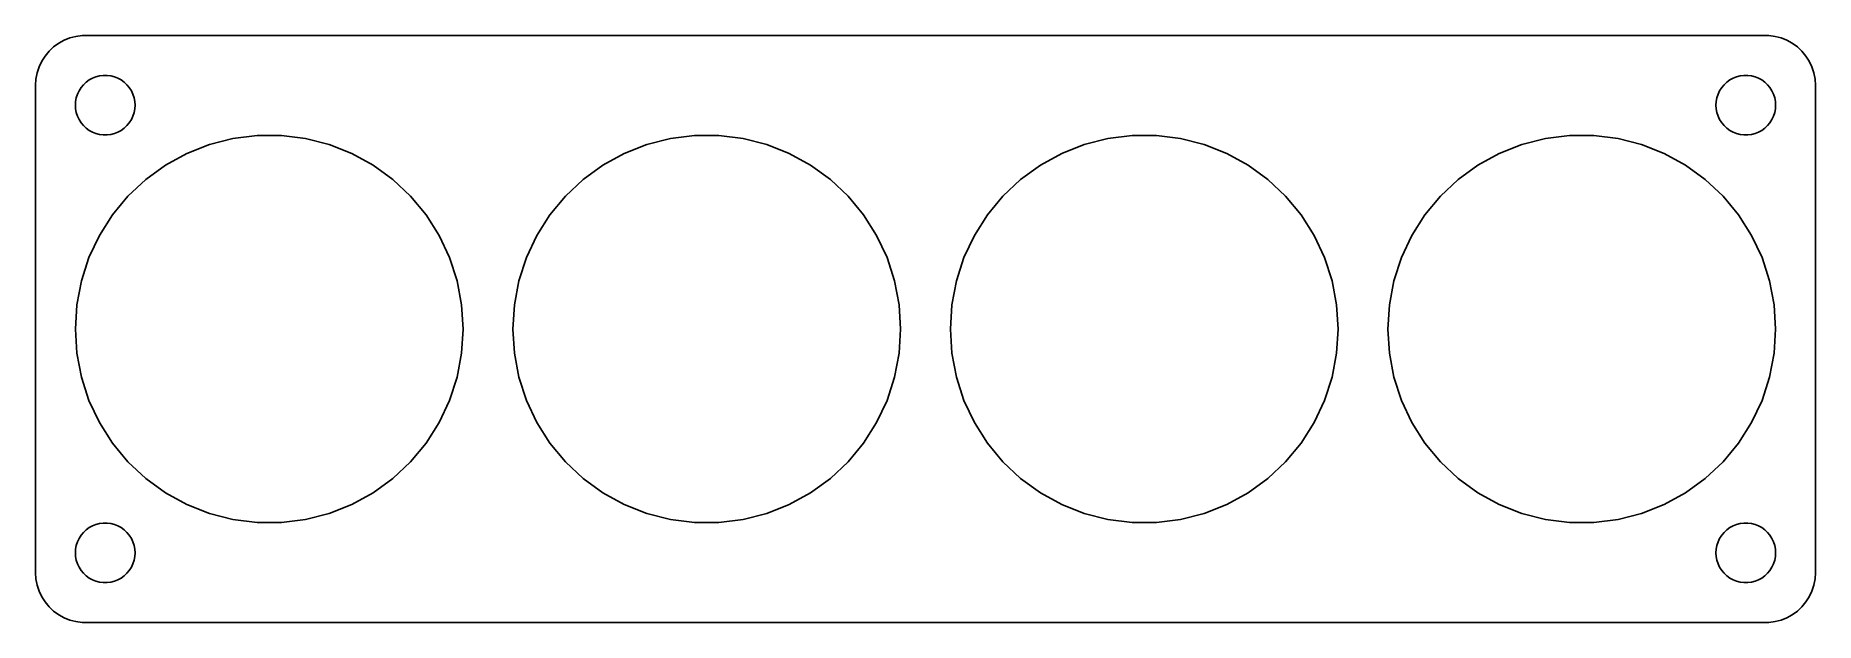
# Model space of a CAD drawing. Header units: metres. Extents: x -90 to 90, y -29 to 29.
import ezdxf

# ---------------------------------------------------------------- set-up
doc = ezdxf.new("R2010")
doc.units = ezdxf.units.M

msp = doc.modelspace()

# ---------------------------------------------------------------- linework, layer by layer
for p, q in [((-87.1791, 28.7216), (-87.6871, 28.3526)), ((-86.6289, 29.0241), (-87.1791, 28.7216)), ((-86.0451, 29.2553), (-86.6289, 29.0241)), ((-85.4369, 29.4114), (-86.0451, 29.2553)), ((-84.8139, 29.4901), (-85.4369, 29.4114)), ((84.8139, 29.4901), (-84.8139, 29.4901)), ((85.4369, 29.4114), (84.8139, 29.4901)), ((86.0451, 29.2553), (85.4369, 29.4114)), ((86.6289, 29.0241), (86.0451, 29.2553)), ((87.1791, 28.7216), (86.6289, 29.0241)), ((87.6871, 28.3526), (87.1791, 28.7216)), ((-88.8815, 26.9088), (-89.1489, 26.3406)), ((-88.5451, 27.4389), (-88.8815, 26.9088)), ((-88.1448, 27.9227), (-88.5451, 27.4389)), ((-87.6871, 28.3526), (-88.1448, 27.9227)), ((88.1448, 27.9227), (87.6871, 28.3526)), ((88.5451, 27.4389), (88.1448, 27.9227)), ((88.8815, 26.9088), (88.5451, 27.4389)), ((89.1489, 26.3406), (88.8815, 26.9088)), ((-89.4606, 25.1267), (-89.5, 24.5)), ((-89.3429, 25.7434), (-89.4606, 25.1267)), ((-89.1489, 26.3406), (-89.3429, 25.7434)), ((-84.1075, 25.033), (-83.7773, 25.2145)), ((-83.7773, 25.2145), (-83.427, 25.3532)), ((-83.427, 25.3532), (-83.0621, 25.4469)), ((-83.0621, 25.4469), (-82.6884, 25.4941)), ((-82.6884, 25.4941), (-82.3116, 25.4941)), ((-82.3116, 25.4941), (-81.9379, 25.4469)), ((-81.9379, 25.4469), (-81.573, 25.3532)), ((-81.573, 25.3532), (-81.2227, 25.2145)), ((-81.2227, 25.2145), (-80.8925, 25.033)), ((80.8925, 25.033), (81.2227, 25.2145)), ((81.2227, 25.2145), (81.573, 25.3532)), ((81.573, 25.3532), (81.9379, 25.4469)), ((81.9379, 25.4469), (82.3116, 25.4941)), ((82.3116, 25.4941), (82.6884, 25.4941)), ((82.6884, 25.4941), (83.0621, 25.4469)), ((83.0621, 25.4469), (83.427, 25.3532)), ((83.427, 25.3532), (83.7773, 25.2145)), ((83.7773, 25.2145), (84.1075, 25.033)), ((89.3429, 25.7434), (89.1489, 26.3406)), ((89.4606, 25.1267), (89.3429, 25.7434)), ((89.5, 24.5), (89.4606, 25.1267)), ((-89.5, 24.5), (-89.5, -24.5)), ((-85.4057, 23.2461), (-85.2893, 23.6044)), ((-85.2893, 23.6044), (-85.1289, 23.9453)), ((-85.1289, 23.9453), (-84.927, 24.2634)), ((-84.927, 24.2634), (-84.6869, 24.5536)), ((-84.6869, 24.5536), (-84.4123, 24.8115)), ((-84.4123, 24.8115), (-84.1075, 25.033)), ((-80.8925, 25.033), (-80.5877, 24.8115)), ((-80.5877, 24.8115), (-80.3131, 24.5536)), ((-80.3131, 24.5536), (-80.073, 24.2634)), ((-80.073, 24.2634), (-79.8711, 23.9453)), ((-79.8711, 23.9453), (-79.7107, 23.6044)), ((-79.7107, 23.6044), (-79.5943, 23.2461)), ((79.5943, 23.2461), (79.7107, 23.6044)), ((79.7107, 23.6044), (79.8711, 23.9453)), ((79.8711, 23.9453), (80.073, 24.2634)), ((80.073, 24.2634), (80.3131, 24.5536)), ((80.3131, 24.5536), (80.5877, 24.8115)), ((80.5877, 24.8115), (80.8925, 25.033)), ((84.1075, 25.033), (84.4123, 24.8115)), ((84.4123, 24.8115), (84.6869, 24.5536)), ((84.6869, 24.5536), (84.927, 24.2634)), ((84.927, 24.2634), (85.1289, 23.9453)), ((85.1289, 23.9453), (85.2893, 23.6044)), ((85.2893, 23.6044), (85.4057, 23.2461)), ((89.5, -24.5), (89.5, 24.5)), ((-85.5, 22.5), (-85.4763, 22.876)), ((-85.4763, 22.124), (-85.5, 22.5)), ((-85.4763, 22.876), (-85.4057, 23.2461)), ((-85.4057, 21.7539), (-85.4763, 22.124)), ((-85.2893, 21.3956), (-85.4057, 21.7539)), ((-79.5943, 21.7539), (-79.7107, 21.3956)), ((-79.5943, 23.2461), (-79.5237, 22.876)), ((-79.5237, 22.124), (-79.5943, 21.7539)), ((-79.5237, 22.876), (-79.5, 22.5)), ((-79.5, 22.5), (-79.5237, 22.124)), ((79.5, 22.5), (79.5237, 22.876)), ((79.5237, 22.124), (79.5, 22.5)), ((79.5237, 22.876), (79.5943, 23.2461)), ((79.5943, 21.7539), (79.5237, 22.124)), ((79.7107, 21.3956), (79.5943, 21.7539)), ((85.4057, 21.7539), (85.2893, 21.3956)), ((85.4057, 23.2461), (85.4763, 22.876)), ((85.4763, 22.124), (85.4057, 21.7539)), ((85.4763, 22.876), (85.5, 22.5)), ((85.5, 22.5), (85.4763, 22.124)), ((-85.1289, 21.0547), (-85.2893, 21.3956)), ((-84.927, 20.7366), (-85.1289, 21.0547)), ((-84.6869, 20.4464), (-84.927, 20.7366)), ((-84.4123, 20.1884), (-84.6869, 20.4464)), ((-84.1075, 19.967), (-84.4123, 20.1884)), ((-83.7773, 19.7855), (-84.1075, 19.967)), ((-83.427, 19.6468), (-83.7773, 19.7855)), ((-81.2227, 19.7855), (-81.573, 19.6468)), ((-80.8925, 19.967), (-81.2227, 19.7855)), ((-80.5877, 20.1884), (-80.8925, 19.967)), ((-80.3131, 20.4464), (-80.5877, 20.1884)), ((-80.073, 20.7366), (-80.3131, 20.4464)), ((-79.8711, 21.0547), (-80.073, 20.7366)), ((-79.7107, 21.3956), (-79.8711, 21.0547)), ((79.8711, 21.0547), (79.7107, 21.3956)), ((80.073, 20.7366), (79.8711, 21.0547)), ((80.3131, 20.4464), (80.073, 20.7366)), ((80.5877, 20.1884), (80.3131, 20.4464)), ((80.8925, 19.967), (80.5877, 20.1884)), ((81.2227, 19.7855), (80.8925, 19.967)), ((81.573, 19.6468), (81.2227, 19.7855)), ((83.7773, 19.7855), (83.427, 19.6468)), ((84.1075, 19.967), (83.7773, 19.7855)), ((84.4123, 20.1884), (84.1075, 19.967)), ((84.6869, 20.4464), (84.4123, 20.1884)), ((84.927, 20.7366), (84.6869, 20.4464)), ((85.1289, 21.0547), (84.927, 20.7366)), ((85.2893, 21.3956), (85.1289, 21.0547)), ((-83.0621, 19.5531), (-83.427, 19.6468)), ((-82.6884, 19.5059), (-83.0621, 19.5531)), ((-82.3116, 19.5059), (-82.6884, 19.5059)), ((-81.9379, 19.5531), (-82.3116, 19.5059)), ((-81.573, 19.6468), (-81.9379, 19.5531)), ((-74.3027, 17.6441), (-72.0258, 18.5456)), ((-72.0258, 18.5456), (-69.6539, 19.1546)), ((-69.6539, 19.1546), (-67.2244, 19.4615)), ((-67.2244, 19.4615), (-64.7756, 19.4615)), ((-64.7756, 19.4615), (-62.3461, 19.1546)), ((-62.3461, 19.1546), (-59.9742, 18.5456)), ((-59.9742, 18.5456), (-57.6973, 17.6441)), ((-30.3027, 17.6441), (-28.0258, 18.5456)), ((-28.0258, 18.5456), (-25.6539, 19.1546)), ((-25.6539, 19.1546), (-23.2244, 19.4615)), ((-23.2244, 19.4615), (-20.7756, 19.4615)), ((-20.7756, 19.4615), (-18.3461, 19.1546)), ((-18.3461, 19.1546), (-15.9742, 18.5456)), ((-15.9742, 18.5456), (-13.6973, 17.6441)), ((13.6973, 17.6441), (15.9742, 18.5456)), ((15.9742, 18.5456), (18.3461, 19.1546)), ((18.3461, 19.1546), (20.7756, 19.4615)), ((20.7756, 19.4615), (23.2244, 19.4615)), ((23.2244, 19.4615), (25.6539, 19.1546)), ((25.6539, 19.1546), (28.0258, 18.5456)), ((28.0258, 18.5456), (30.3027, 17.6441)), ((57.6973, 17.6441), (59.9742, 18.5456)), ((59.9742, 18.5456), (62.3461, 19.1546)), ((62.3461, 19.1546), (64.7756, 19.4615)), ((64.7756, 19.4615), (67.2244, 19.4615)), ((67.2244, 19.4615), (69.6539, 19.1546)), ((69.6539, 19.1546), (72.0258, 18.5456)), ((72.0258, 18.5456), (74.3027, 17.6441)), ((81.9379, 19.5531), (81.573, 19.6468)), ((82.3116, 19.5059), (81.9379, 19.5531)), ((82.6884, 19.5059), (82.3116, 19.5059)), ((83.0621, 19.5531), (82.6884, 19.5059)), ((83.427, 19.6468), (83.0621, 19.5531)), ((-78.4298, 15.025), (-76.4486, 16.4644)), ((-76.4486, 16.4644), (-74.3027, 17.6441)), ((-57.6973, 17.6441), (-55.5514, 16.4644)), ((-55.5514, 16.4644), (-53.5702, 15.025)), ((-34.4298, 15.025), (-32.4486, 16.4644)), ((-32.4486, 16.4644), (-30.3027, 17.6441)), ((-13.6973, 17.6441), (-11.5514, 16.4644)), ((-11.5514, 16.4644), (-9.57022, 15.025)), ((9.57022, 15.025), (11.5514, 16.4644)), ((11.5514, 16.4644), (13.6973, 17.6441)), ((30.3027, 17.6441), (32.4486, 16.4644)), ((32.4486, 16.4644), (34.4298, 15.025)), ((53.5702, 15.025), (55.5514, 16.4644)), ((55.5514, 16.4644), (57.6973, 17.6441)), ((74.3027, 17.6441), (76.4486, 16.4644)), ((76.4486, 16.4644), (78.4298, 15.025)), ((-80.2149, 13.3487), (-78.4298, 15.025)), ((-53.5702, 15.025), (-51.7851, 13.3487)), ((-36.2149, 13.3487), (-34.4298, 15.025)), ((-9.57022, 15.025), (-7.78511, 13.3487)), ((7.78511, 13.3487), (9.57022, 15.025)), ((34.4298, 15.025), (36.2149, 13.3487)), ((51.7851, 13.3487), (53.5702, 15.025)), ((78.4298, 15.025), (80.2149, 13.3487)), ((-81.7758, 11.4618), (-80.2149, 13.3487)), ((-51.7851, 13.3487), (-50.2242, 11.4618)), ((-37.7758, 11.4618), (-36.2149, 13.3487)), ((-7.78511, 13.3487), (-6.22417, 11.4618)), ((6.22417, 11.4618), (7.78511, 13.3487)), ((36.2149, 13.3487), (37.7758, 11.4618)), ((50.2242, 11.4618), (51.7851, 13.3487)), ((80.2149, 13.3487), (81.7758, 11.4618)), ((-83.088, 9.3942), (-81.7758, 11.4618)), ((-50.2242, 11.4618), (-48.912, 9.3942)), ((-39.088, 9.3942), (-37.7758, 11.4618)), ((-6.22417, 11.4618), (-4.91202, 9.3942)), ((4.91202, 9.3942), (6.22417, 11.4618)), ((37.7758, 11.4618), (39.088, 9.3942)), ((48.912, 9.3942), (50.2242, 11.4618)), ((81.7758, 11.4618), (83.088, 9.3942)), ((-84.1306, 7.17842), (-83.088, 9.3942)), ((-48.912, 9.3942), (-47.8694, 7.17842)), ((-40.1306, 7.17842), (-39.088, 9.3942)), ((-4.91202, 9.3942), (-3.86935, 7.17842)), ((3.86935, 7.17842), (4.91202, 9.3942)), ((39.088, 9.3942), (40.1306, 7.17842)), ((47.8694, 7.17842), (48.912, 9.3942)), ((83.088, 9.3942), (84.1306, 7.17842)), ((-84.8874, 4.84944), (-84.1306, 7.17842)), ((-47.8694, 7.17842), (-47.1126, 4.84944)), ((-40.8874, 4.84944), (-40.1306, 7.17842)), ((-3.86935, 7.17842), (-3.11263, 4.84944)), ((3.11263, 4.84944), (3.86935, 7.17842)), ((40.1306, 7.17842), (40.8874, 4.84944)), ((47.1126, 4.84944), (47.8694, 7.17842)), ((84.1306, 7.17842), (84.8874, 4.84944)), ((-85.3462, 2.44398), (-84.8874, 4.84944)), ((-47.1126, 4.84944), (-46.6538, 2.44398)), ((-41.3462, 2.44398), (-40.8874, 4.84944)), ((-3.11263, 4.84944), (-2.65376, 2.44398)), ((2.65376, 2.44398), (3.11263, 4.84944)), ((40.8874, 4.84944), (41.3462, 2.44398)), ((46.6538, 2.44398), (47.1126, 4.84944)), ((84.8874, 4.84944), (85.3462, 2.44398)), ((-85.5, 0), (-85.3462, 2.44398)), ((-46.6538, 2.44398), (-46.5, 0)), ((-41.5, 0), (-41.3462, 2.44398)), ((-2.65376, 2.44398), (-2.5, 0)), ((2.5, 0), (2.65376, 2.44398)), ((41.3462, 2.44398), (41.5, 0)), ((46.5, 0), (46.6538, 2.44398)), ((85.3462, 2.44398), (85.5, 0)), ((-85.3462, -2.44398), (-85.5, 0)), ((-46.5, 0), (-46.6538, -2.44398)), ((-41.3462, -2.44398), (-41.5, 0)), ((-2.5, 0), (-2.65376, -2.44398)), ((2.65376, -2.44398), (2.5, 0)), ((41.5, 0), (41.3462, -2.44398)), ((46.6538, -2.44398), (46.5, 0)), ((85.5, 0), (85.3462, -2.44398)), ((-84.8874, -4.84944), (-85.3462, -2.44398)), ((-46.6538, -2.44398), (-47.1126, -4.84944)), ((-40.8874, -4.84944), (-41.3462, -2.44398)), ((-2.65376, -2.44398), (-3.11263, -4.84944)), ((3.11263, -4.84944), (2.65376, -2.44398)), ((41.3462, -2.44398), (40.8874, -4.84944)), ((47.1126, -4.84944), (46.6538, -2.44398)), ((85.3462, -2.44398), (84.8874, -4.84944)), ((-84.1306, -7.17842), (-84.8874, -4.84944)), ((-47.1126, -4.84944), (-47.8694, -7.17842)), ((-40.1306, -7.17842), (-40.8874, -4.84944)), ((-3.11263, -4.84944), (-3.86935, -7.17842)), ((3.86935, -7.17842), (3.11263, -4.84944)), ((40.8874, -4.84944), (40.1306, -7.17842)), ((47.8694, -7.17842), (47.1126, -4.84944)), ((84.8874, -4.84944), (84.1306, -7.17842)), ((-83.088, -9.3942), (-84.1306, -7.17842)), ((-47.8694, -7.17842), (-48.912, -9.3942)), ((-39.088, -9.3942), (-40.1306, -7.17842)), ((-3.86935, -7.17842), (-4.91202, -9.3942)), ((4.91202, -9.3942), (3.86935, -7.17842)), ((40.1306, -7.17842), (39.088, -9.3942)), ((48.912, -9.3942), (47.8694, -7.17842)), ((84.1306, -7.17842), (83.088, -9.3942)), ((-81.7758, -11.4618), (-83.088, -9.3942)), ((-48.912, -9.3942), (-50.2242, -11.4618)), ((-37.7758, -11.4618), (-39.088, -9.3942)), ((-4.91202, -9.3942), (-6.22417, -11.4618)), ((6.22417, -11.4618), (4.91202, -9.3942)), ((39.088, -9.3942), (37.7758, -11.4618)), ((50.2242, -11.4618), (48.912, -9.3942)), ((83.088, -9.3942), (81.7758, -11.4618)), ((-80.2149, -13.3487), (-81.7758, -11.4618)), ((-50.2242, -11.4618), (-51.7851, -13.3487)), ((-36.2149, -13.3487), (-37.7758, -11.4618)), ((-6.22417, -11.4618), (-7.78511, -13.3487)), ((7.78511, -13.3487), (6.22417, -11.4618)), ((37.7758, -11.4618), (36.2149, -13.3487)), ((51.7851, -13.3487), (50.2242, -11.4618)), ((81.7758, -11.4618), (80.2149, -13.3487)), ((-78.4298, -15.025), (-80.2149, -13.3487)), ((-51.7851, -13.3487), (-53.5702, -15.025)), ((-34.4298, -15.025), (-36.2149, -13.3487)), ((-7.78511, -13.3487), (-9.57022, -15.025)), ((9.57022, -15.025), (7.78511, -13.3487)), ((36.2149, -13.3487), (34.4298, -15.025)), ((53.5702, -15.025), (51.7851, -13.3487)), ((80.2149, -13.3487), (78.4298, -15.025)), ((-76.4486, -16.4644), (-78.4298, -15.025)), ((-53.5702, -15.025), (-55.5514, -16.4644)), ((-32.4486, -16.4644), (-34.4298, -15.025)), ((-9.57022, -15.025), (-11.5514, -16.4644)), ((11.5514, -16.4644), (9.57022, -15.025)), ((34.4298, -15.025), (32.4486, -16.4644)), ((55.5514, -16.4644), (53.5702, -15.025)), ((78.4298, -15.025), (76.4486, -16.4644)), ((-74.3027, -17.6441), (-76.4486, -16.4644)), ((-72.0258, -18.5456), (-74.3027, -17.6441)), ((-57.6973, -17.6441), (-59.9742, -18.5456)), ((-55.5514, -16.4644), (-57.6973, -17.6441)), ((-30.3027, -17.6441), (-32.4486, -16.4644)), ((-28.0258, -18.5456), (-30.3027, -17.6441)), ((-13.6973, -17.6441), (-15.9742, -18.5456)), ((-11.5514, -16.4644), (-13.6973, -17.6441)), ((13.6973, -17.6441), (11.5514, -16.4644)), ((15.9742, -18.5456), (13.6973, -17.6441)), ((30.3027, -17.6441), (28.0258, -18.5456)), ((32.4486, -16.4644), (30.3027, -17.6441)), ((57.6973, -17.6441), (55.5514, -16.4644)), ((59.9742, -18.5456), (57.6973, -17.6441)), ((74.3027, -17.6441), (72.0258, -18.5456)), ((76.4486, -16.4644), (74.3027, -17.6441)), ((-83.7773, -19.7855), (-83.427, -19.6468)), ((-83.427, -19.6468), (-83.0621, -19.5531)), ((-83.0621, -19.5531), (-82.6884, -19.5059)), ((-82.6884, -19.5059), (-82.3116, -19.5059)), ((-82.3116, -19.5059), (-81.9379, -19.5531)), ((-81.9379, -19.5531), (-81.573, -19.6468)), ((-81.573, -19.6468), (-81.2227, -19.7855)), ((-69.6539, -19.1546), (-72.0258, -18.5456)), ((-67.2244, -19.4615), (-69.6539, -19.1546)), ((-64.7756, -19.4615), (-67.2244, -19.4615)), ((-62.3461, -19.1546), (-64.7756, -19.4615)), ((-59.9742, -18.5456), (-62.3461, -19.1546)), ((-25.6539, -19.1546), (-28.0258, -18.5456)), ((-23.2244, -19.4615), (-25.6539, -19.1546)), ((-20.7756, -19.4615), (-23.2244, -19.4615)), ((-18.3461, -19.1546), (-20.7756, -19.4615)), ((-15.9742, -18.5456), (-18.3461, -19.1546)), ((18.3461, -19.1546), (15.9742, -18.5456)), ((20.7756, -19.4615), (18.3461, -19.1546)), ((23.2244, -19.4615), (20.7756, -19.4615)), ((25.6539, -19.1546), (23.2244, -19.4615)), ((28.0258, -18.5456), (25.6539, -19.1546)), ((62.3461, -19.1546), (59.9742, -18.5456)), ((64.7756, -19.4615), (62.3461, -19.1546)), ((67.2244, -19.4615), (64.7756, -19.4615)), ((69.6539, -19.1546), (67.2244, -19.4615)), ((72.0258, -18.5456), (69.6539, -19.1546)), ((81.2227, -19.7855), (81.573, -19.6468)), ((81.573, -19.6468), (81.9379, -19.5531)), ((81.9379, -19.5531), (82.3116, -19.5059)), ((82.3116, -19.5059), (82.6884, -19.5059)), ((82.6884, -19.5059), (83.0621, -19.5531)), ((83.0621, -19.5531), (83.427, -19.6468)), ((83.427, -19.6468), (83.7773, -19.7855)), ((-85.4057, -21.7539), (-85.2893, -21.3956)), ((-85.2893, -21.3956), (-85.1289, -21.0547)), ((-85.1289, -21.0547), (-84.927, -20.7366)), ((-84.927, -20.7366), (-84.6869, -20.4464)), ((-84.6869, -20.4464), (-84.4123, -20.1884)), ((-84.4123, -20.1884), (-84.1075, -19.967)), ((-84.1075, -19.967), (-83.7773, -19.7855)), ((-81.2227, -19.7855), (-80.8925, -19.967)), ((-80.8925, -19.967), (-80.5877, -20.1884)), ((-80.5877, -20.1884), (-80.3131, -20.4464)), ((-80.3131, -20.4464), (-80.073, -20.7366)), ((-80.073, -20.7366), (-79.8711, -21.0547)), ((-79.8711, -21.0547), (-79.7107, -21.3956)), ((-79.7107, -21.3956), (-79.5943, -21.7539)), ((79.5943, -21.7539), (79.7107, -21.3956)), ((79.7107, -21.3956), (79.8711, -21.0547)), ((79.8711, -21.0547), (80.073, -20.7366)), ((80.073, -20.7366), (80.3131, -20.4464)), ((80.3131, -20.4464), (80.5877, -20.1884)), ((80.5877, -20.1884), (80.8925, -19.967)), ((80.8925, -19.967), (81.2227, -19.7855)), ((83.7773, -19.7855), (84.1075, -19.967)), ((84.1075, -19.967), (84.4123, -20.1884)), ((84.4123, -20.1884), (84.6869, -20.4464)), ((84.6869, -20.4464), (84.927, -20.7366)), ((84.927, -20.7366), (85.1289, -21.0547)), ((85.1289, -21.0547), (85.2893, -21.3956)), ((85.2893, -21.3956), (85.4057, -21.7539)), ((-85.5, -22.5), (-85.4763, -22.124)), ((-85.4763, -22.876), (-85.5, -22.5)), ((-85.4763, -22.124), (-85.4057, -21.7539)), ((-85.4057, -23.2461), (-85.4763, -22.876)), ((-85.2893, -23.6044), (-85.4057, -23.2461)), ((-79.5943, -23.2461), (-79.7107, -23.6044)), ((-79.5943, -21.7539), (-79.5237, -22.124)), ((-79.5237, -22.876), (-79.5943, -23.2461)), ((-79.5237, -22.124), (-79.5, -22.5)), ((-79.5, -22.5), (-79.5237, -22.876)), ((79.5, -22.5), (79.5237, -22.124)), ((79.5237, -22.876), (79.5, -22.5)), ((79.5237, -22.124), (79.5943, -21.7539)), ((79.5943, -23.2461), (79.5237, -22.876)), ((79.7107, -23.6044), (79.5943, -23.2461)), ((85.4057, -23.2461), (85.2893, -23.6044)), ((85.4057, -21.7539), (85.4763, -22.124)), ((85.4763, -22.876), (85.4057, -23.2461)), ((85.4763, -22.124), (85.5, -22.5)), ((85.5, -22.5), (85.4763, -22.876)), ((-89.5, -24.5), (-89.4606, -25.1267)), ((-85.1289, -23.9453), (-85.2893, -23.6044)), ((-84.927, -24.2634), (-85.1289, -23.9453)), ((-84.6869, -24.5536), (-84.927, -24.2634)), ((-84.4123, -24.8115), (-84.6869, -24.5536)), ((-84.1075, -25.033), (-84.4123, -24.8115)), ((-83.7773, -25.2145), (-84.1075, -25.033)), ((-80.8925, -25.033), (-81.2227, -25.2145)), ((-80.5877, -24.8115), (-80.8925, -25.033)), ((-80.3131, -24.5536), (-80.5877, -24.8115)), ((-80.073, -24.2634), (-80.3131, -24.5536)), ((-79.8711, -23.9453), (-80.073, -24.2634)), ((-79.7107, -23.6044), (-79.8711, -23.9453)), ((79.8711, -23.9453), (79.7107, -23.6044)), ((80.073, -24.2634), (79.8711, -23.9453)), ((80.3131, -24.5536), (80.073, -24.2634)), ((80.5877, -24.8115), (80.3131, -24.5536)), ((80.8925, -25.033), (80.5877, -24.8115)), ((81.2227, -25.2145), (80.8925, -25.033)), ((84.1075, -25.033), (83.7773, -25.2145)), ((84.4123, -24.8115), (84.1075, -25.033)), ((84.6869, -24.5536), (84.4123, -24.8115)), ((84.927, -24.2634), (84.6869, -24.5536)), ((85.1289, -23.9453), (84.927, -24.2634)), ((85.2893, -23.6044), (85.1289, -23.9453)), ((89.4606, -25.1267), (89.5, -24.5)), ((-89.4606, -25.1267), (-89.3429, -25.7434)), ((-89.3429, -25.7434), (-89.1489, -26.3406)), ((-89.1489, -26.3406), (-88.8815, -26.9088)), ((-83.427, -25.3532), (-83.7773, -25.2145)), ((-83.0621, -25.4469), (-83.427, -25.3532)), ((-82.6884, -25.4941), (-83.0621, -25.4469)), ((-82.3116, -25.4941), (-82.6884, -25.4941)), ((-81.9379, -25.4469), (-82.3116, -25.4941)), ((-81.573, -25.3532), (-81.9379, -25.4469)), ((-81.2227, -25.2145), (-81.573, -25.3532)), ((81.573, -25.3532), (81.2227, -25.2145)), ((81.9379, -25.4469), (81.573, -25.3532)), ((82.3116, -25.4941), (81.9379, -25.4469)), ((82.6884, -25.4941), (82.3116, -25.4941)), ((83.0621, -25.4469), (82.6884, -25.4941)), ((83.427, -25.3532), (83.0621, -25.4469)), ((83.7773, -25.2145), (83.427, -25.3532)), ((88.8815, -26.9088), (89.1489, -26.3406)), ((89.1489, -26.3406), (89.3429, -25.7434)), ((89.3429, -25.7434), (89.4606, -25.1267)), ((-88.8815, -26.9088), (-88.5451, -27.4389)), ((-88.5451, -27.4389), (-88.1448, -27.9227)), ((-88.1448, -27.9227), (-87.6871, -28.3526)), ((-87.6871, -28.3526), (-87.1791, -28.7216)), ((87.1791, -28.7216), (87.6871, -28.3526)), ((87.6871, -28.3526), (88.1448, -27.9227)), ((88.1448, -27.9227), (88.5451, -27.4389)), ((88.5451, -27.4389), (88.8815, -26.9088)), ((-87.1791, -28.7216), (-86.6289, -29.0241)), ((-86.6289, -29.0241), (-86.0451, -29.2553)), ((-86.0451, -29.2553), (-85.4369, -29.4114)), ((-85.4369, -29.4114), (-84.8139, -29.4901)), ((-84.8139, -29.4901), (84.8139, -29.4901)), ((84.8139, -29.4901), (85.4369, -29.4114)), ((85.4369, -29.4114), (86.0451, -29.2553)), ((86.0451, -29.2553), (86.6289, -29.0241)), ((86.6289, -29.0241), (87.1791, -28.7216))]:
    msp.add_line(p, q)

doc.saveas('drawing.dxf')
